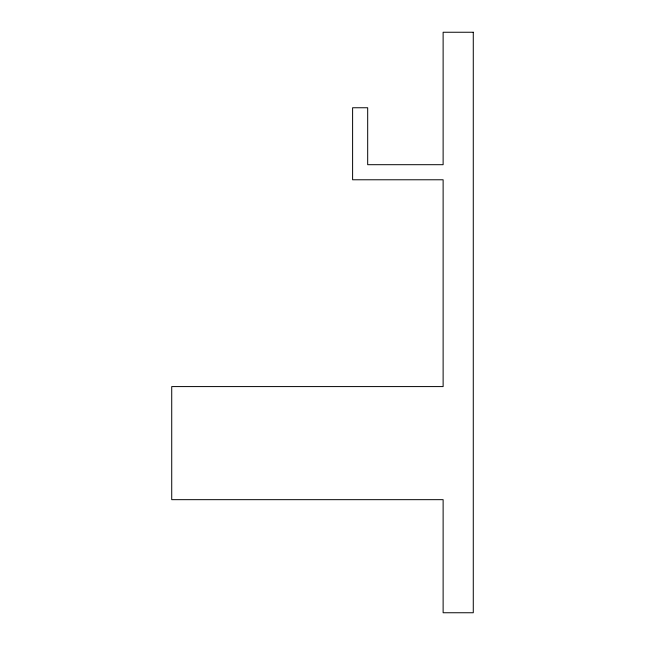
<?xml version="1.0" encoding="UTF-8"?>
<svg xmlns="http://www.w3.org/2000/svg" width="645" height="645" viewBox="0 0 645 645"><rect width="100%" height="100%" fill="white"/><g stroke="black" fill="none" stroke-linecap="round" stroke-linejoin="round"><path stroke-width="0.97" d="M473.277 32.25L443.123 32.25L443.123 164.693L367.682 164.693L367.682 107.755L352.605 107.755L352.605 179.778L443.123 179.778L443.123 386.581L171.723 386.581L171.723 499.665L443.123 499.665L443.123 612.75L473.277 612.75L473.277 32.25"/></g></svg>
